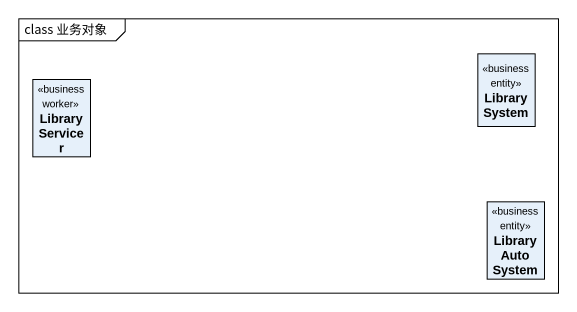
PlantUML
@startuml
mainframe class 业务对象
hide circle
hide empty members
class LibrarySystem <<business entity>>
class LibraryServicer <<business worker>>
class LibraryAutoSystem <<business entity>>
@enduml
